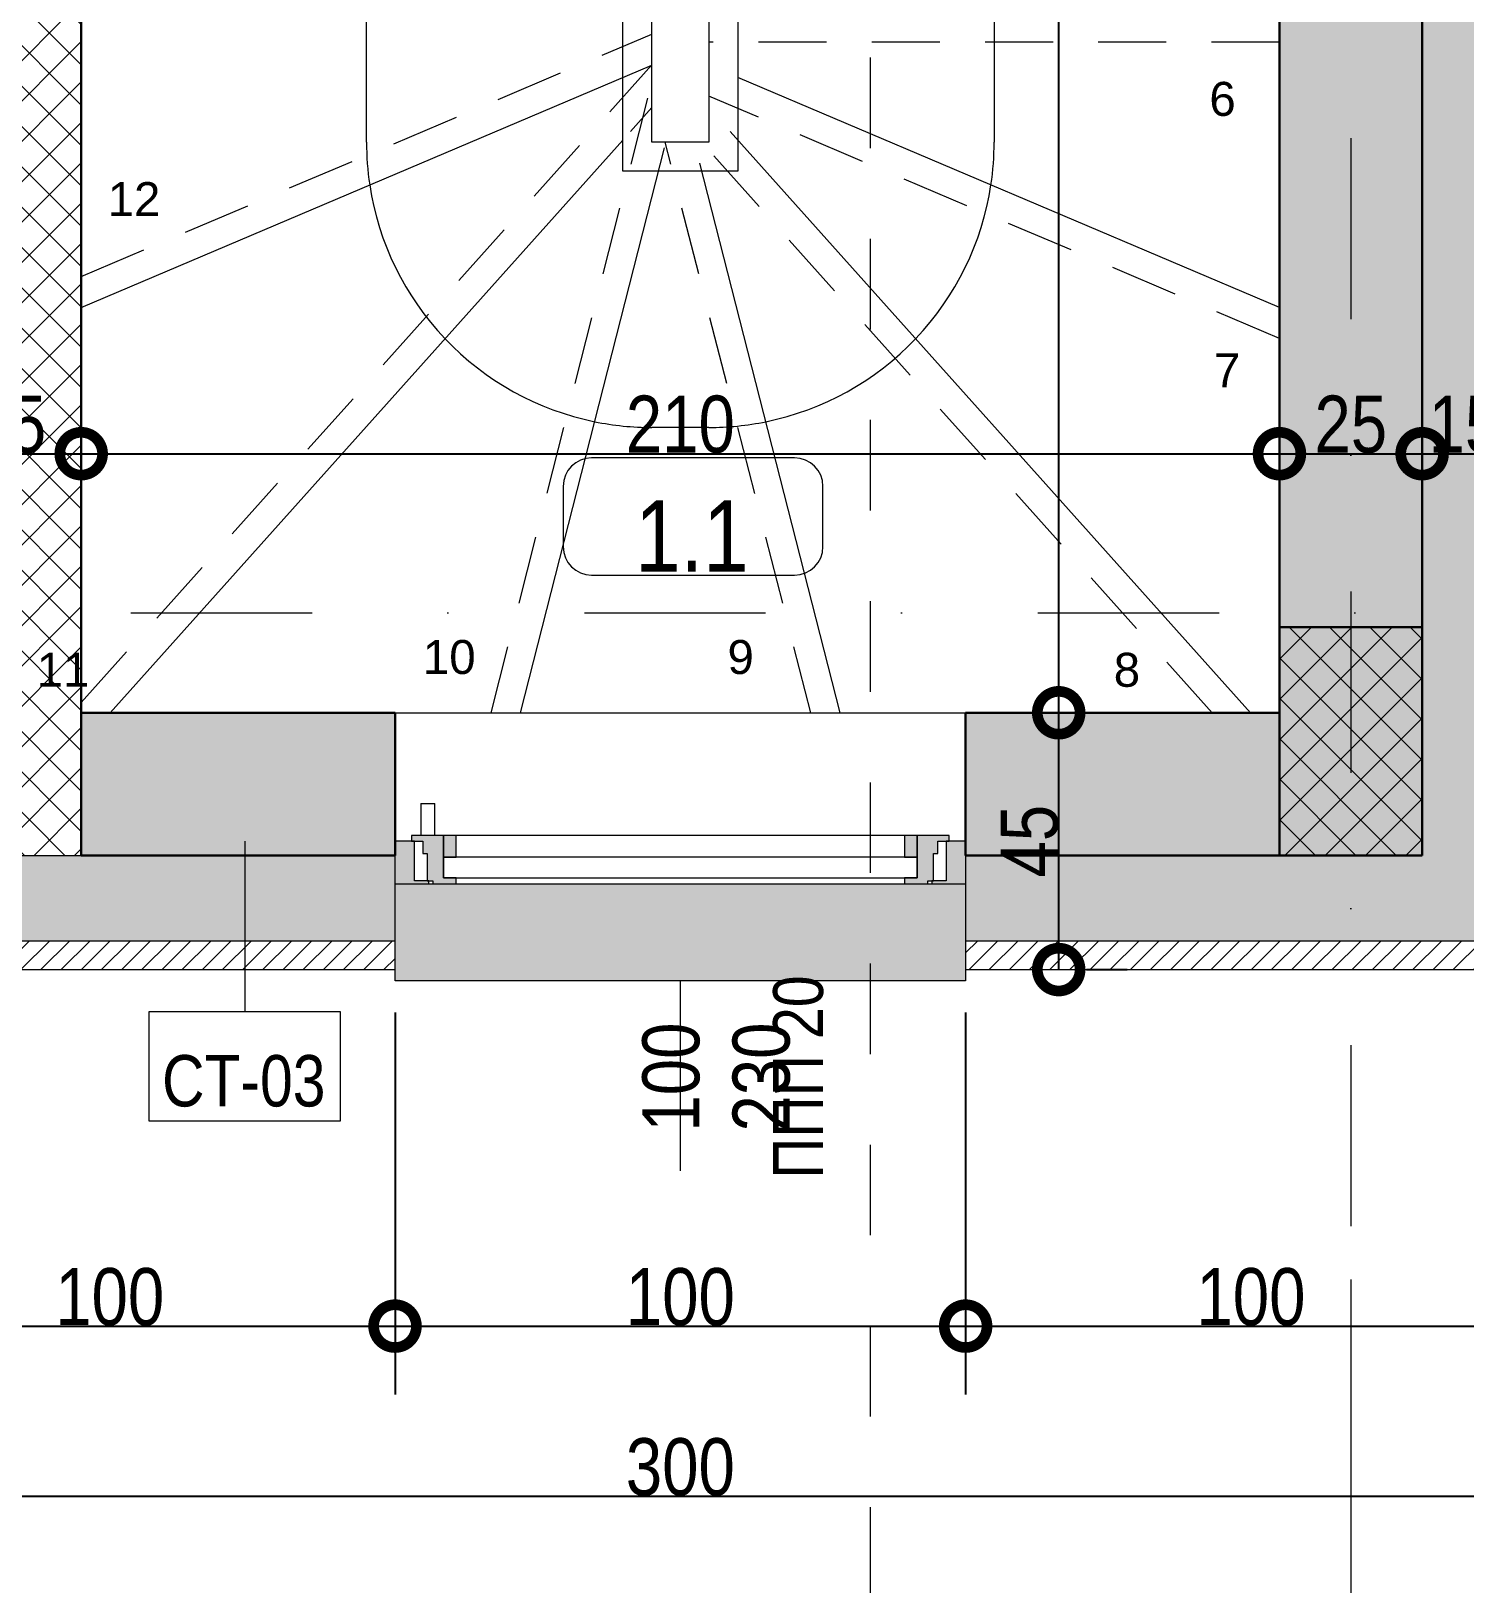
# Model space of a CAD drawing. Header units: centimetres. Extents: x 0 to 25250, y 0 to 2250.
# Drawn here: x 4005.3 to 4256.6, y 324.8 to 596.9 of the extents above; entities that cross this region are included whole.
import ezdxf

# ---------------------------------------------------------------- set-up
doc = ezdxf.new("R2010")
doc.units = ezdxf.units.CM
for name, pattern in [('17-View-1$0$Overhead', [19.84375, 11.90625, -7.9375]), ('18-View-1$0$Dash', [31.75, 15.875, -15.875]), ('18-View-1$0$Dash dot', [79.375, 31.75, -23.8125, 0, -23.8125])]:
    doc.linetypes.add(name, pattern=pattern)
for name, color, linetype, lineweight in [('A-ANNO-DIMS', 7, 'Continuous', 9), ('A-AREA-IDEN', 7, 'Continuous', 9), ('A-FLOR-HRAL', 7, 'Continuous', 9), ('A-FLOR-OVHD', 7, '17-View-1$0$Overhead', 9), ('A-GLAZ', 7, 'Continuous', 5), ('A-GLAZ-IDEN', 7, 'Continuous', 9), ('A-WALL', 7, 'Continuous', 9), ('A-WALL-FNSH', 7, 'Continuous', 9), ('A-WALL-IDEN', 7, 'Continuous', 9), ('A-WALL-PATT', 7, 'Continuous', 9), ('G-ANNO-SYMB', 7, 'Continuous', 9), ('S-COLS', 7, 'Continuous', 9), ('S-GRID', 7, 'Continuous', 9), ('S-STRS', 7, 'Continuous', 9), ('S-STRS-ANNO', 7, 'Continuous', 9)]:
    doc.layers.add(name, color=color, linetype=linetype, lineweight=lineweight)
doc.styles.add('18-View-1$0$Arial', font='arial.ttf', dxfattribs={"height": 5.953125})
doc.styles.add('18-View-1$0$Arial Narrow', font='ARIALN.TTF', dxfattribs={"height": 12.5})
doc.styles.add('18-View-1$0$Arial Narrow_1', font='ARIALN.TTF', dxfattribs={"height": 10})
doc.styles.add('18-View-1$0$Arial Narrow_2', font='ARIALN.TTF', dxfattribs={"height": 8.75})
doc.styles.add('18-View-1$0$Arial Narrow_3', font='ARIALN.TTF', dxfattribs={"height": 10})
doc.styles.add('18-View-1$0$Arial Narrow_5', font='ARIALN.TTF', dxfattribs={"height": 9})
doc.dimstyles.new('18-View-1$0$TEC_DIM', dxfattribs={"dimscale": 30.48, "dimtxt": 10.23431, "dimasz": 0.492126, "dimexe": 0.393701, "dimexo": 0.246063, "dimgap": 0, "dimtad": 1, "dimdec": 0, "dimzin": 0, "dimdsep": 46, "dimtxsty": '18-View-1$0$Arial Narrow_3', "dimblk1": '18-View-1$0$_DotSmall', "dimblk2": '18-View-1$0$_DotSmall', "dimsah": 1, "dimcen": 0.09, "dimazin": 0, "dimtfac": 1, "dimtdec": 4, "dimtix": 1, "dimtmove": 0, "dimatfit": 3, "dimfxl": 1, "dimtvp": 1, "dimtolj": 1, "dimtzin": 0, "dimarcsym": 2})
pattern_1 = [(45, (3304.9383, 1689.0286), (-3.535534, 3.535534), []), (135, (3304.9383, 1689.0286), (-3.535534, -3.535534), [])]

# ---------------------------------------------------------------- blocks, each defined once
blk = doc.blocks.new('SINGLE - OK - 100x220-2452613-НИВО 1')
at = {"layer": 'A-GLAZ', "true_color": 0xc0c0c0}
h = blk.add_hatch(color=9, dxfattribs=at)
h.paths.add_polyline_path([(-44.1, 7.5), (-50, 7.5), (-50, 0), (-46.6, 0), (-46.6, 6.95), (-44.1, 6.95)])
h.paths.add_polyline_path([(50, 7.5), (44.1, 7.5), (44.1, 6.95), (46.6, 6.95), (46.6, 0), (50, 0), (50, 2.5)])
h = blk.add_hatch(color=9, dxfattribs=at)
h.paths.add_polyline_path([(-43.4, 7.5), (-43.4, 6.95), (-44.38, 6.95), (-44.38, 2.18), (-45.1, 2.18), (-45.1, 0), (-47.1, 0), (-47.1, -1), (-41.5, -1), (-41.5, 6.4), (-39.3, 6.4), (-39.3, 7.5)])
h.paths.add_polyline_path([(39.3, 7.5), (39.3, 6.4), (41.5, 6.4), (41.5, -1), (47.1, -1), (47.1, 0), (45.1, 0), (45.1, 2.18), (44.38, 2.18), (44.38, 6.95), (43.4, 6.95), (43.4, 7.5)])
h = blk.add_hatch(color=9, dxfattribs=at)
h.paths.add_polyline_path([(-41.5, 2.8), (-41.5, -1), (-39.3, -1), (-39.3, 2.8)])
h.paths.add_polyline_path([(39.3, 2.8), (39.3, -1), (41.5, -1), (41.5, 2.8)])
at = {"layer": 'A-GLAZ'}
for p, q in [((-44.1, 7.5), (-50, 7.5)), ((-46.6, 0), (-46.6, 6.95)), ((-46.6, 6.95), (-44.1, 6.95)), ((-43.4, 6.95), (-44.38, 6.95)), ((-44.38, 6.95), (-44.38, 2.18)), ((-43.4, 7.5), (-44.1, 7.5)), ((-44.1, 6.95), (-44.1, 7.5)), ((-39.3, 7.5), (-43.4, 7.5)), ((-43.4, 7.5), (-43.4, 6.95)), ((41.5, 6.4), (-41.5, 6.4)), ((-41.5, 6.4), (-41.5, 2.8)), ((-41.5, -1), (-41.5, 6.4)), ((-41.5, 6.4), (-39.3, 6.4)), ((39.3, 7.5), (-39.3, 7.5)), ((-39.3, 6.4), (-39.3, 7.5)), ((43.4, 7.5), (39.3, 7.5)), ((39.3, 7.5), (39.3, 6.4)), ((39.3, 6.4), (41.5, 6.4)), ((41.5, 2.8), (41.5, 6.4)), ((41.5, 6.4), (41.5, -1)), ((43.4, 6.95), (43.4, 7.5)), ((44.1, 7.5), (43.4, 7.5)), ((44.38, 6.95), (43.4, 6.95)), ((50, 7.5), (44.1, 7.5)), ((44.1, 7.5), (44.1, 6.95)), ((44.1, 6.95), (46.6, 6.95)), ((44.38, 2.18), (44.38, 6.95)), ((46.6, 6.95), (46.6, 0)), ((-41.5, 2.8), (41.5, 2.8)), ((-39.3, 2.8), (-41.5, 2.8)), ((-41.5, 2.8), (-41.5, -1)), ((-39.3, -1), (-39.3, 2.8)), ((39.3, 2.8), (39.3, -1)), ((41.5, 2.8), (39.3, 2.8)), ((41.5, -1), (41.5, 2.8)), ((-50, 0), (-46.6, 0)), ((-45.1, 0), (-47.1, 0)), ((-47.1, 0), (-47.1, -1)), ((-44.38, 2.18), (-45.1, 2.18)), ((-45.1, 2.18), (-45.1, 0)), ((45.1, 2.18), (44.38, 2.18)), ((45.1, 0), (45.1, 2.18)), ((47.1, 0), (45.1, 0)), ((46.6, 0), (50, 0)), ((47.1, -1), (47.1, 0)), ((-47.1, -1), (-41.5, -1)), ((-41.5, -1), (-39.3, -1)), ((-39.3, -1), (39.3, -1)), ((39.3, -1), (41.5, -1)), ((41.5, -1), (43.05, -1)), ((43.05, -1), (43.05, -5.35)), ((43.05, -1), (45.45, -1)), ((45.45, -5.35), (45.45, -1)), ((45.45, -1), (47.1, -1)), ((43.05, -5.35), (43.05, -6.6)), ((45.45, -6.6), (45.45, -5.35)), ((45.45, -6.6), (43.05, -6.6))]:
    blk.add_line(p, q, dxfattribs=at)
blk = doc.blocks.new('Railing - Railing-2455743-НИВО 1')
at = {"layer": 'A-FLOR-HRAL'}
for p, q in [((804.06, -939.1), (809.14, -939.1)), ((804.06, -1109.74), (804.06, -939.1)), ((809.14, -1109.74), (809.14, -939.1)), ((819.14, -939.1), (819.14, -1109.74)), ((824.22, -939.1), (824.22, -1109.74)), ((804.06, -1116.67), (804.06, -1109.74)), ((809.14, -1111.59), (809.14, -1109.74)), ((819.14, -1109.74), (819.14, -1111.59)), ((824.22, -1109.74), (824.22, -1116.67)), ((819.14, -1111.59), (809.14, -1111.59)), ((807.53, -1116.67), (804.06, -1116.67)), ((820.76, -1116.67), (807.53, -1116.67)), ((824.22, -1116.67), (820.76, -1116.67))]:
    blk.add_line(p, q, dxfattribs=at)
blk = doc.blocks.new('TEC_ROOM_TAG - TEC_ROOM_TAG-32046-НИВО 1')
at = {"layer": 'A-AREA-IDEN'}
for p, q in [((0.3718, 0.1968), (-0.3391, 0.1968)), ((-0.4391, 0.0968), (-0.4391, -0.1143)), ((0.4718, -0.1143), (0.4718, 0.0968)), ((-0.3391, -0.2143), (0.3718, -0.2143))]:
    blk.add_line(p, q, dxfattribs=at)
for centre, start, end in [((-0.3391, 0.0968), 90, 180), ((0.3718, 0.0968), 360, 90), ((-0.3391, -0.1143), 180, 270), ((0.3718, -0.1143), 270, 360)]:
    blk.add_arc(centre, 0.1, start, end, dxfattribs=at)
blk = doc.blocks.new('TEC_WINDOW_TAG - TEC_WINDOW_TAG-140038-НИВО 1')
at = {"layer": 'A-GLAZ-IDEN'}
blk.add_line((0, -0.3346), (0, 0.3346), dxfattribs=at)
blk = doc.blocks.new('18-View-1$0$_DotSmall')
at = {"color": 0, "linetype": 'ByBlock', "const_width": 0.5}
blk.add_lwpolyline([(-0.0625, 0, 1), (0.0625, 0, 1)], format="xyb", close=True, dxfattribs=at)
blk = doc.blocks.new('*D2655')
at = {"layer": 'A-ANNO-DIMS', "color": 0, "lineweight": -2, "transparency": 16777216}
for p, q in [((5104.08, 867.44), (5104.08, 268.16)), ((3429.08, 734.94), (3429.08, 268.16)), ((3429.08, 280.16), (5104.08, 280.16))]:
    blk.add_line(p, q, dxfattribs=at)
at = {"layer": 'A-ANNO-DIMS', "color": 0, "lineweight": -2, "transparency": 16777216, "xscale": 15, "yscale": 15, "zscale": 15, "rotation": 180}
blk.add_blockref('18-View-1$0$_DotSmall', (3429.08, 280.16), dxfattribs=at)
at = {"layer": 'A-ANNO-DIMS', "color": 0, "lineweight": -2, "transparency": 16777216, "xscale": 15, "yscale": 15, "zscale": 15}
blk.add_blockref('18-View-1$0$_DotSmall', (5104.08, 280.16), dxfattribs=at)
at = {"layer": 'A-ANNO-DIMS', "color": 0, "transparency": 16777216, "insert": (4266.58, 285.27), "char_height": 10, "width": 30.4105, "attachment_point": 5, "style": '18-View-1$0$Arial Narrow_3'}
blk.add_mtext('\\A1;1675', dxfattribs=at)
blk = doc.blocks.new('*D2659')
at = {"layer": 'A-ANNO-DIMS', "color": 0, "lineweight": -2, "transparency": 16777216}
for p, q in [((3969.08, 424.94), (3969.08, 328.15)), ((4269.08, 424.94), (4269.08, 328.15)), ((3969.08, 340.15), (4269.08, 340.15))]:
    blk.add_line(p, q, dxfattribs=at)
at = {"layer": 'A-ANNO-DIMS', "color": 0, "lineweight": -2, "transparency": 16777216, "xscale": 15, "yscale": 15, "zscale": 15, "rotation": 180}
blk.add_blockref('18-View-1$0$_DotSmall', (3969.08, 340.15), dxfattribs=at)
at = {"layer": 'A-ANNO-DIMS', "color": 0, "lineweight": -2, "transparency": 16777216, "xscale": 15, "yscale": 15, "zscale": 15}
blk.add_blockref('18-View-1$0$_DotSmall', (4269.08, 340.15), dxfattribs=at)
at = {"layer": 'A-ANNO-DIMS', "color": 0, "transparency": 16777216, "insert": (4119.08, 345.25), "char_height": 10, "width": 22.8079, "attachment_point": 5, "style": '18-View-1$0$Arial Narrow_3'}
blk.add_mtext('\\A1;300', dxfattribs=at)
blk = doc.blocks.new('*D2669')
at = {"layer": 'A-ANNO-DIMS', "color": 0, "lineweight": -2, "transparency": 16777216}
for p, q in [((3969.08, 424.94), (3969.08, 357.96)), ((4069.08, 424.94), (4069.08, 357.96)), ((3969.08, 369.96), (4069.08, 369.96))]:
    blk.add_line(p, q, dxfattribs=at)
at = {"layer": 'A-ANNO-DIMS', "color": 0, "lineweight": -2, "transparency": 16777216, "xscale": 15, "yscale": 15, "zscale": 15, "rotation": 180}
blk.add_blockref('18-View-1$0$_DotSmall', (3969.08, 369.96), dxfattribs=at)
at = {"layer": 'A-ANNO-DIMS', "color": 0, "lineweight": -2, "transparency": 16777216, "xscale": 15, "yscale": 15, "zscale": 15}
blk.add_blockref('18-View-1$0$_DotSmall', (4069.08, 369.96), dxfattribs=at)
at = {"layer": 'A-ANNO-DIMS', "color": 0, "transparency": 16777216, "insert": (4019.08, 375.06), "char_height": 10, "width": 22.8079, "attachment_point": 5, "style": '18-View-1$0$Arial Narrow_3'}
blk.add_mtext('\\A1;100', dxfattribs=at)
blk = doc.blocks.new('*D2670')
at = {"layer": 'A-ANNO-DIMS', "color": 0, "lineweight": -2, "transparency": 16777216}
for p, q in [((4069.08, 424.94), (4069.08, 357.96)), ((4169.08, 424.94), (4169.08, 357.96)), ((4069.08, 369.96), (4169.08, 369.96))]:
    blk.add_line(p, q, dxfattribs=at)
at = {"layer": 'A-ANNO-DIMS', "color": 0, "lineweight": -2, "transparency": 16777216, "xscale": 15, "yscale": 15, "zscale": 15, "rotation": 180}
blk.add_blockref('18-View-1$0$_DotSmall', (4069.08, 369.96), dxfattribs=at)
at = {"layer": 'A-ANNO-DIMS', "color": 0, "lineweight": -2, "transparency": 16777216, "xscale": 15, "yscale": 15, "zscale": 15}
blk.add_blockref('18-View-1$0$_DotSmall', (4169.08, 369.96), dxfattribs=at)
at = {"layer": 'A-ANNO-DIMS', "color": 0, "transparency": 16777216, "insert": (4119.08, 375.06), "char_height": 10, "width": 22.8079, "attachment_point": 5, "style": '18-View-1$0$Arial Narrow_3'}
blk.add_mtext('\\A1;100', dxfattribs=at)
blk = doc.blocks.new('*D2671')
at = {"layer": 'A-ANNO-DIMS', "color": 0, "lineweight": -2, "transparency": 16777216}
for p, q in [((4169.08, 424.94), (4169.08, 357.96)), ((4269.08, 424.94), (4269.08, 357.96)), ((4169.08, 369.96), (4269.08, 369.96))]:
    blk.add_line(p, q, dxfattribs=at)
at = {"layer": 'A-ANNO-DIMS', "color": 0, "lineweight": -2, "transparency": 16777216, "xscale": 15, "yscale": 15, "zscale": 15, "rotation": 180}
blk.add_blockref('18-View-1$0$_DotSmall', (4169.08, 369.96), dxfattribs=at)
at = {"layer": 'A-ANNO-DIMS', "color": 0, "lineweight": -2, "transparency": 16777216, "xscale": 15, "yscale": 15, "zscale": 15}
blk.add_blockref('18-View-1$0$_DotSmall', (4269.08, 369.96), dxfattribs=at)
at = {"layer": 'A-ANNO-DIMS', "color": 0, "transparency": 16777216, "insert": (4219.08, 375.06), "char_height": 10, "width": 22.8079, "attachment_point": 5, "style": '18-View-1$0$Arial Narrow_3'}
blk.add_mtext('\\A1;100', dxfattribs=at)
blk = doc.blocks.new('*D2781')
at = {"layer": 'A-ANNO-DIMS', "color": 0, "lineweight": -2, "transparency": 16777216}
for p, q in [((4185.39, 432.44), (4185.39, 477.44)), ((4190.24, 477.44), (4197.39, 477.44)), ((4190.24, 432.44), (4197.39, 432.44))]:
    blk.add_line(p, q, dxfattribs=at)
at = {"layer": 'A-ANNO-DIMS', "color": 0, "lineweight": -2, "transparency": 16777216, "xscale": 15, "yscale": 15, "zscale": 15}
for p, rotation in [((4185.39, 477.44), 90), ((4185.39, 432.44), 270)]:
    blk.add_blockref('18-View-1$0$_DotSmall', p, dxfattribs=dict(at, rotation=rotation))
at = {"layer": 'A-ANNO-DIMS', "color": 0, "transparency": 16777216, "insert": (4180.31, 454.94), "char_height": 10, "width": 15.2053, "attachment_point": 5, "rotation": 90, "style": '18-View-1$0$Arial Narrow_3'}
blk.add_mtext('\\A1;45', dxfattribs=at)
blk = doc.blocks.new('*D2782')
at = {"layer": 'A-ANNO-DIMS', "color": 0, "lineweight": -2, "transparency": 16777216}
for p, q in [((4185.39, 477.44), (4185.39, 749.93)), ((4190.24, 749.93), (4197.39, 749.93)), ((4190.24, 477.44), (4197.39, 477.44))]:
    blk.add_line(p, q, dxfattribs=at)
at = {"layer": 'A-ANNO-DIMS', "color": 0, "lineweight": -2, "transparency": 16777216, "xscale": 15, "yscale": 15, "zscale": 15}
for p, rotation in [((4185.39, 749.93), 90), ((4185.39, 477.44), 270)]:
    blk.add_blockref('18-View-1$0$_DotSmall', p, dxfattribs=dict(at, rotation=rotation))
at = {"layer": 'A-ANNO-DIMS', "color": 0, "transparency": 16777216, "insert": (4180.37, 613.69), "char_height": 10, "width": 22.8079, "attachment_point": 5, "rotation": 90, "style": '18-View-1$0$Arial Narrow_3'}
blk.add_mtext('\\A1;272', dxfattribs=at)
blk = doc.blocks.new('*D2809')
at = {"layer": 'A-ANNO-DIMS', "color": 0, "lineweight": -2, "transparency": 16777216}
for p, q in [((3989.08, 522.84), (4014.08, 522.84)), ((3989.08, 517.99), (3989.08, 510.84)), ((4014.08, 517.99), (4014.08, 510.84))]:
    blk.add_line(p, q, dxfattribs=at)
at = {"layer": 'A-ANNO-DIMS', "color": 0, "lineweight": -2, "transparency": 16777216, "xscale": 15, "yscale": 15, "zscale": 15, "rotation": 180}
blk.add_blockref('18-View-1$0$_DotSmall', (3989.08, 522.84), dxfattribs=at)
at = {"layer": 'A-ANNO-DIMS', "color": 0, "lineweight": -2, "transparency": 16777216, "xscale": 15, "yscale": 15, "zscale": 15}
blk.add_blockref('18-View-1$0$_DotSmall', (4014.08, 522.84), dxfattribs=at)
at = {"layer": 'A-ANNO-DIMS', "color": 0, "transparency": 16777216, "insert": (4001.58, 527.95), "char_height": 10, "width": 15.2053, "attachment_point": 5, "style": '18-View-1$0$Arial Narrow_3'}
blk.add_mtext('\\A1;25', dxfattribs=at)
blk = doc.blocks.new('*D2810')
at = {"layer": 'A-ANNO-DIMS', "color": 0, "lineweight": -2, "transparency": 16777216}
for p, q in [((4014.08, 522.84), (4224.08, 522.84)), ((4014.08, 517.99), (4014.08, 510.84)), ((4224.08, 517.99), (4224.08, 510.84))]:
    blk.add_line(p, q, dxfattribs=at)
at = {"layer": 'A-ANNO-DIMS', "color": 0, "lineweight": -2, "transparency": 16777216, "xscale": 15, "yscale": 15, "zscale": 15, "rotation": 180}
blk.add_blockref('18-View-1$0$_DotSmall', (4014.08, 522.84), dxfattribs=at)
at = {"layer": 'A-ANNO-DIMS', "color": 0, "lineweight": -2, "transparency": 16777216, "xscale": 15, "yscale": 15, "zscale": 15}
blk.add_blockref('18-View-1$0$_DotSmall', (4224.08, 522.84), dxfattribs=at)
at = {"layer": 'A-ANNO-DIMS', "color": 0, "transparency": 16777216, "insert": (4119.08, 527.95), "char_height": 10, "width": 22.8079, "attachment_point": 5, "style": '18-View-1$0$Arial Narrow_3'}
blk.add_mtext('\\A1;210', dxfattribs=at)
blk = doc.blocks.new('*D2811')
at = {"layer": 'A-ANNO-DIMS', "color": 0, "lineweight": -2, "transparency": 16777216}
for p, q in [((4224.08, 522.84), (4249.08, 522.84)), ((4224.08, 517.99), (4224.08, 510.84)), ((4249.08, 517.99), (4249.08, 510.84))]:
    blk.add_line(p, q, dxfattribs=at)
at = {"layer": 'A-ANNO-DIMS', "color": 0, "lineweight": -2, "transparency": 16777216, "xscale": 15, "yscale": 15, "zscale": 15, "rotation": 180}
blk.add_blockref('18-View-1$0$_DotSmall', (4224.08, 522.84), dxfattribs=at)
at = {"layer": 'A-ANNO-DIMS', "color": 0, "lineweight": -2, "transparency": 16777216, "xscale": 15, "yscale": 15, "zscale": 15}
blk.add_blockref('18-View-1$0$_DotSmall', (4249.08, 522.84), dxfattribs=at)
at = {"layer": 'A-ANNO-DIMS', "color": 0, "transparency": 16777216, "insert": (4236.58, 527.95), "char_height": 10, "width": 15.2053, "attachment_point": 5, "style": '18-View-1$0$Arial Narrow_3'}
blk.add_mtext('\\A1;25', dxfattribs=at)
blk = doc.blocks.new('*D2812')
at = {"layer": 'A-ANNO-DIMS', "color": 0, "lineweight": -2, "transparency": 16777216}
for p, q in [((4249.08, 522.84), (4264.08, 522.84)), ((4249.08, 517.99), (4249.08, 510.84)), ((4264.08, 517.99), (4264.08, 510.84))]:
    blk.add_line(p, q, dxfattribs=at)
at = {"layer": 'A-ANNO-DIMS', "color": 0, "lineweight": -2, "transparency": 16777216, "xscale": 15, "yscale": 15, "zscale": 15, "rotation": 180}
blk.add_blockref('18-View-1$0$_DotSmall', (4249.08, 522.84), dxfattribs=at)
at = {"layer": 'A-ANNO-DIMS', "color": 0, "lineweight": -2, "transparency": 16777216, "xscale": 15, "yscale": 15, "zscale": 15}
blk.add_blockref('18-View-1$0$_DotSmall', (4264.08, 522.84), dxfattribs=at)
at = {"layer": 'A-ANNO-DIMS', "color": 0, "transparency": 16777216, "insert": (4256.58, 527.95), "char_height": 10, "width": 15.2053, "attachment_point": 5, "style": '18-View-1$0$Arial Narrow_3'}
blk.add_mtext('\\A1;15', dxfattribs=at)

msp = doc.modelspace()

# ---------------------------------------------------------------- hatches: boundary and pattern name
at = {"layer": 'A-WALL-PATT', "true_color": 0x808080}
msp.add_hatch(color=8, dxfattribs=at).paths.add_polyline_path([(4224.08, 452.44), (4249.08, 452.44), (4249.08, 762.44), (4224.08, 762.44), (4224.08, 477.44)])
at = {"layer": 'A-WALL-PATT', "lineweight": 5, "true_color": 0xffff80}
msp.add_hatch(color=51, dxfattribs=at).paths.add_polyline_path([(4249.08, 437.44), (4264.08, 437.44), (4264.08, 747.44), (4249.08, 747.44), (4249.08, 452.44)])
at = {"layer": 'A-WALL-PATT', "lineweight": 5, "true_color": 0x808080}
h = msp.add_hatch(color=8, dxfattribs=at)
h.paths.add_polyline_path([(4069.08, 452.44), (4069.08, 477.44), (4014.08, 477.44), (4014.08, 452.44), (4043.59, 452.44)])
h.paths.add_polyline_path([(4200.86, 452.44), (4224.08, 452.44), (4224.08, 477.44), (4169.08, 477.44), (4169.08, 452.44)])
at = {"layer": 'A-WALL-PATT', "lineweight": 5, "true_color": 0xffff80}
h = msp.add_hatch(color=51, dxfattribs=at)
h.paths.add_polyline_path([(4069.08, 437.44), (4069.08, 452.44), (3989.08, 452.44), (3989.08, 437.44), (4043.59, 437.44)])
h.paths.add_polyline_path([(4169.08, 437.44), (4249.08, 437.44), (4249.08, 452.44), (4169.08, 452.44)])
at = {"layer": 'A-WALL-PATT', "lineweight": 5, "true_color": 0xebebeb}
msp.add_hatch(color=7, dxfattribs=at).paths.add_polyline_path([(4148.44, 430.44), (4169.08, 430.44), (4169.08, 447.44), (4069.08, 447.44), (4069.08, 430.44), (4096.02, 430.44)])
at = {"layer": 'A-WALL-PATT', "true_color": 0x787878}
h = msp.add_hatch(dxfattribs=at)
h.set_pattern_fill('FP1_1', color=8, style=0, pattern_type=2)
h.set_pattern_definition([(45, (3304.9383, 1689.0286), (-1.767767, 1.767767), [])])
h.paths.add_polyline_path([(3974.08, 432.44), (4069.08, 432.44), (4069.08, 437.44), (3974.08, 437.44)])
h.paths.add_polyline_path([(4264.08, 432.44), (4264.08, 437.44), (4169.08, 437.44), (4169.08, 432.44), (4253.28, 432.44)])
at = {"layer": 'S-COLS'}
h = msp.add_hatch(dxfattribs=at)
h.set_pattern_fill('FP1_11', color=256, style=0, pattern_type=2)
h.set_pattern_definition(pattern_1)
h.paths.add_polyline_path([(3989.08, 452.44), (4014.08, 452.44), (4014.08, 787.44), (3989.08, 787.44), (3989.08, 467.44)])
h = msp.add_hatch(dxfattribs=at)
h.set_pattern_fill('FP1_11', color=256, style=0, pattern_type=2)
h.set_pattern_definition(pattern_1)
h.paths.add_polyline_path([(4224.08, 452.44), (4249.08, 452.44), (4249.08, 492.44), (4224.08, 492.44)])

# ---------------------------------------------------------------- linework, layer by layer
at = {"layer": 'A-FLOR-OVHD'}
for p, q in [((4014.08, 553.89), (4114.08, 596.36)), ((4224.08, 594.93), (4124.08, 594.93)), ((4014.08, 479.25), (4114.08, 590.99)), ((4085.91, 477.44), (4114.08, 587.87)), ((4224.08, 543.03), (4124.08, 585.5)), ((4141.94, 477.44), (4116.42, 577.44)), ((4212.28, 477.44), (4122.78, 577.44))]:
    msp.add_line(p, q, dxfattribs=at)
at = {"layer": 'A-WALL', "lineweight": 30}
for p, q in [((4224.08, 787.44), (4224.08, 477.44)), ((4249.08, 452.44), (4249.08, 762.44)), ((4069.08, 477.44), (4014.08, 477.44)), ((4014.08, 477.44), (4014.08, 452.44)), ((4069.08, 452.44), (4069.08, 477.44)), ((4224.08, 477.44), (4169.08, 477.44)), ((4169.08, 477.44), (4169.08, 452.44)), ((4069.08, 452.44), (4014.08, 452.44)), ((4249.08, 452.44), (4169.08, 452.44))]:
    msp.add_line(p, q, dxfattribs=at)
at = {"layer": 'A-WALL'}
for p, q in [((4069.08, 477.44), (4169.08, 477.44)), ((4069.08, 437.44), (4069.08, 452.44)), ((4169.08, 452.44), (4169.08, 437.44)), ((4069.08, 437.44), (3974.08, 437.44)), ((4264.08, 437.44), (4169.08, 437.44)), ((4069.08, 430.44), (4069.08, 432.44)), ((4169.08, 430.44), (4069.08, 430.44)), ((4169.08, 432.44), (4169.08, 430.44))]:
    msp.add_line(p, q, dxfattribs=at)
at = {"layer": 'A-WALL-FNSH'}
for p, q in [((4069.08, 432.44), (4069.08, 437.44)), ((4169.08, 437.44), (4169.08, 432.44)), ((3969.08, 432.44), (4069.08, 432.44)), ((4169.08, 432.44), (4269.08, 432.44))]:
    msp.add_line(p, q, dxfattribs=at)
at = {"layer": 'A-WALL-IDEN'}
msp.add_line((4042.74, 454.94), (4042.74, 425.09), dxfattribs=at)
at = {"layer": 'A-WALL-IDEN', "flags": 128}
msp.add_lwpolyline([(4026.02, 425.09), (4059.47, 425.09), (4059.47, 405.89), (4026.02, 405.89)], close=True, dxfattribs=at)
at = {"layer": 'G-ANNO-SYMB', "linetype": '18-View-1$0$Dash', "lineweight": 18}
msp.add_line((4152.37, 1989.25), (4152.37, 243.16), dxfattribs=at)
at = {"layer": 'S-COLS', "lineweight": 30}
for p, q in [((4014.08, 452.44), (4014.08, 787.44)), ((4249.08, 492.44), (4224.08, 492.44)), ((4224.08, 492.44), (4224.08, 452.44)), ((4249.08, 452.44), (4249.08, 492.44)), ((4224.08, 452.44), (4249.08, 452.44))]:
    msp.add_line(p, q, dxfattribs=at)
at = {"layer": 'S-COLS'}
msp.add_line((3989.08, 452.44), (4014.08, 452.44), dxfattribs=at)
at = {"layer": 'S-GRID', "color": 1, "linetype": '18-View-1$0$Dash dot', "lineweight": 18, "true_color": 0xff0000}
for p, q in [((4236.58, 1849.76), (4236.58, 378.11)), ((3386.99, 494.94), (5145.92, 494.94))]:
    msp.add_line(p, q, dxfattribs=at)
at = {"layer": 'S-GRID', "color": 1, "lineweight": 18, "true_color": 0xff0000}
msp.add_line((4236.58, 378.11), (4236.58, 253.11), dxfattribs=at)
at = {"layer": 'S-STRS'}
for p, q in [((4114.08, 590.93), (4114.08, 599.93)), ((4014.08, 548.46), (4114.08, 590.93)), ((4014.08, 548.46), (4114.08, 590.93)), ((4114.08, 583.49), (4114.08, 590.93)), ((4224.08, 548.46), (4129.16, 588.77)), ((4224.08, 548.46), (4129.16, 588.77)), ((4110.32, 579.29), (4114.08, 583.49)), ((4110.32, 579.29), (4114.08, 583.49)), ((4114.08, 579.29), (4114.08, 583.49)), ((4019.18, 477.44), (4109, 577.81)), ((4019.18, 477.44), (4109, 577.81)), ((4124.08, 579.29), (4124.08, 577.44)), ((4218.99, 477.44), (4127.84, 579.29)), ((4218.99, 477.44), (4127.84, 579.29)), ((4091.07, 477.44), (4116.33, 576.46)), ((4091.07, 477.44), (4116.33, 576.46)), ((4147.1, 477.44), (4122.52, 573.75)), ((4147.1, 477.44), (4122.52, 573.75))]:
    msp.add_line(p, q, dxfattribs=at)
at = {"layer": 'S-STRS-ANNO'}
for p, q in [((4064.08, 577.44), (4064.08, 599.93)), ((4174.08, 599.93), (4174.08, 577.44)), ((4124.08, 527.44), (4114.08, 527.44))]:
    msp.add_line(p, q, dxfattribs=at)
for centre, start, end in [((4114.08, 577.44), 180, 188.6326), ((4124.08, 577.44), 351.3674, 0), ((4114.08, 577.44), 188.6326, 223.5478), ((4124.08, 577.44), 316.4522, 351.3674), ((4114.08, 577.44), 223.5478, 258.463), ((4124.08, 577.44), 281.537, 316.4522), ((4114.08, 577.44), 258.463, 270), ((4124.08, 577.44), 270, 281.537)]:
    msp.add_arc(centre, 50, start, end, dxfattribs=at)

# ---------------------------------------------------------------- block references
at = {"layer": 'A-AREA-IDEN', "xscale": 49.99999999999998, "yscale": 49.99999999999998, "zscale": 49.99999999999998}
msp.add_blockref('TEC_ROOM_TAG - TEC_ROOM_TAG-32046-НИВО 1', (4120.49, 512.27), dxfattribs=at)
at = {"layer": 'A-FLOR-HRAL'}
msp.add_blockref('Railing - Railing-2455743-НИВО 1', (3304.94, 1689.03), dxfattribs=at)
at = {"layer": 'A-GLAZ', "rotation": 180}
msp.add_blockref('SINGLE - OK - 100x220-2452613-НИВО 1', (4119.08, 454.94), dxfattribs=at)
at = {"layer": 'A-GLAZ-IDEN', "xscale": 49.99999999999998, "yscale": 49.99999999999998, "zscale": 49.99999999999998}
msp.add_blockref('TEC_WINDOW_TAG - TEC_WINDOW_TAG-140038-НИВО 1', (4119.08, 413.88), dxfattribs=at)

# ---------------------------------------------------------------- texts
at = {"layer": 'A-AREA-IDEN', "insert": (4121.1, 508.43), "char_height": 12.5, "width": 20.2, "attachment_point": 5, "line_spacing_factor": 0.949189, "style": '18-View-1$0$Arial Narrow'}
msp.add_mtext('\\pt63.5,127,190.5,254,317.5,381,444.5,508,571.5,635,698.5,762,825.5,889,952.5,1016,1079.5,1143,1206.5,1270,1333.5,1397,1460.5,1524,1587.5,1651,1714.5,1778,1841.5,1905,1968.5,2032;1.1', dxfattribs=at)
at = {"layer": 'A-GLAZ-IDEN', "rotation": 90, "line_spacing_factor": 0.949189}
for s, insert, char_height, width, attachment_point, style in [('\\pt63.49997,127.00004,190.50001,253.99999,317.49996,381.00002,444.5,507.99997,571.50004,635.00001,698.49999,761.99996,825.50002,889,952.49997,1016.00004,1079.50001,1142.99999,1206.49996,1270.00003,1333.5,1396.99998,1460.50004,1524.00001,1587.49999,1650.99996,1714.50003,1778,1841.49998,1905.00004,1968.50001,2031.99999;{\\fArial Narrow|b0|i0|c204|p34;ППП }20', (4135.34, 413.6), 8.75, 36.05, 2, '18-View-1$0$Arial Narrow_2'), ('\\pt5,10,15,20,25,30,35,40,45,50,55,60,65,70,75,80,85,90,95,100,105,110,115,120,125,130,135,140,145,150,155,160;100\\P230', (4138.38, 413.6), 10, 20.2, 8, '18-View-1$0$Arial Narrow_1')]:
    msp.add_mtext(s, dxfattribs=dict(at, insert=insert, char_height=char_height, width=width, attachment_point=attachment_point, style=style))
at = {"layer": 'A-WALL-IDEN', "insert": (4042.57, 412.89), "char_height": 9, "width": 28.45, "attachment_point": 5, "line_spacing_factor": 0.949189, "style": '18-View-1$0$Arial Narrow_5'}
msp.add_mtext('\\pt25.00002,50.00004,74.99997,99.99999,125.00001,150.00003,174.99996,199.99998,225,250.00002,275.00004,299.99997,324.99999,350.00001,375.00003,399.99996,424.99998,450,475.00002,500.00004,524.99997,549.99999,575.00001,600.00003,624.99996,649.99998,675,700.00002,725.00004,749.99997,774.99999,800.00001;{\\fArial Narrow|b0|i0|c204|p34;СТ}-03', dxfattribs=at)
at = {"layer": 'S-STRS-ANNO', "attachment_point": 1, "line_spacing_factor": 0.941778, "style": '18-View-1$0$Arial'}
for s, insert, char_height, width in [('\\fArial|b0|i0|c204|p34|;6', (4211.79, 587.99), 5.9531, 5.4944), ('12', (4018.71, 570.43), 5.953, 10.9888), ('\\fArial|b0|i0|c204|p34|;7', (4212.59, 540.43), 5.9531, 5.4944), ('10', (4073.96, 490.19), 5.953, 10.9888), ('\\fArial|b0|i0|c204|p34|;9', (4127.34, 490.19), 5.9531, 5.4944), ('11', (4006.27, 487.95), 5.953, 10.9888), ('\\fArial|b0|i0|c204|p34|;8', (4195.03, 487.95), 5.9531, 5.4944)]:
    msp.add_mtext(s, dxfattribs=dict(at, insert=insert, char_height=char_height, width=width))

# ---------------------------------------------------------------- dimensions: what is measured, and where the dimension line sits
at = {"layer": 'A-ANNO-DIMS'}
for base, p1, p2, override, picture, middle in [((5104.08, 280.16), (3429.08, 742.44), (5104.08, 874.94), {"dimpost": '<>', "dimfxl": 1680.232499}, '*D2655', (4266.58, 285.27)), ((4014.08, 522.84), (3989.08, 525.49), (4014.08, 525.49), {"dimpost": '<>', "dimfxl": 25}, '*D2809', (4001.58, 527.95)), ((4224.08, 522.84), (4014.08, 525.49), (4224.08, 525.49), {"dimpost": '<>', "dimfxl": 210}, '*D2810', (4119.08, 527.95)), ((4249.08, 522.84), (4224.08, 525.49), (4249.08, 525.49), {"dimpost": '<>', "dimfxl": 25}, '*D2811', (4236.58, 527.95)), ((4264.08, 522.84), (4249.08, 525.49), (4264.08, 525.49), {"dimpost": '<>', "dimfxl": 15}, '*D2812', (4256.58, 527.95)), ((4269.08, 340.15), (3969.08, 432.44), (4269.08, 432.44), {"dimpost": '<>', "dimfxl": 300}, '*D2659', (4119.08, 345.25)), ((4069.08, 369.96), (3969.08, 432.44), (4069.08, 432.44), {"dimpost": '<>', "dimfxl": 100}, '*D2669', (4019.08, 375.06)), ((4169.08, 369.96), (4069.08, 432.44), (4169.08, 432.44), {"dimpost": '<>', "dimfxl": 100}, '*D2670', (4119.08, 375.06)), ((4269.08, 369.96), (4169.08, 432.44), (4269.08, 432.44), {"dimpost": '<>', "dimfxl": 100}, '*D2671', (4219.08, 375.06))]:
    dim = msp.add_linear_dim(base=base, p1=p1, p2=p2, dimstyle='18-View-1$0$TEC_DIM', override=override, dxfattribs=at)
    dim.commit()
    dim.dimension.update_dxf_attribs({"geometry": picture, "text_midpoint": middle})
for base, p1, p2, override, picture, middle in [((4185.39, 749.93), (4182.74, 477.44), (4182.74, 749.93), {"dimpost": '<>', "dimfxl": 272.489732}, '*D2782', (4180.37, 613.69)), ((4185.39, 477.44), (4182.74, 432.44), (4182.74, 477.44), {"dimpost": '<>', "dimfxl": 45}, '*D2781', (4180.31, 454.94))]:
    dim = msp.add_linear_dim(base=base, p1=p1, p2=p2, angle=90, dimstyle='18-View-1$0$TEC_DIM', override=override, dxfattribs=at)
    dim.commit()
    dim.dimension.update_dxf_attribs({"geometry": picture, "text_midpoint": middle})

doc.saveas('drawing.dxf')
